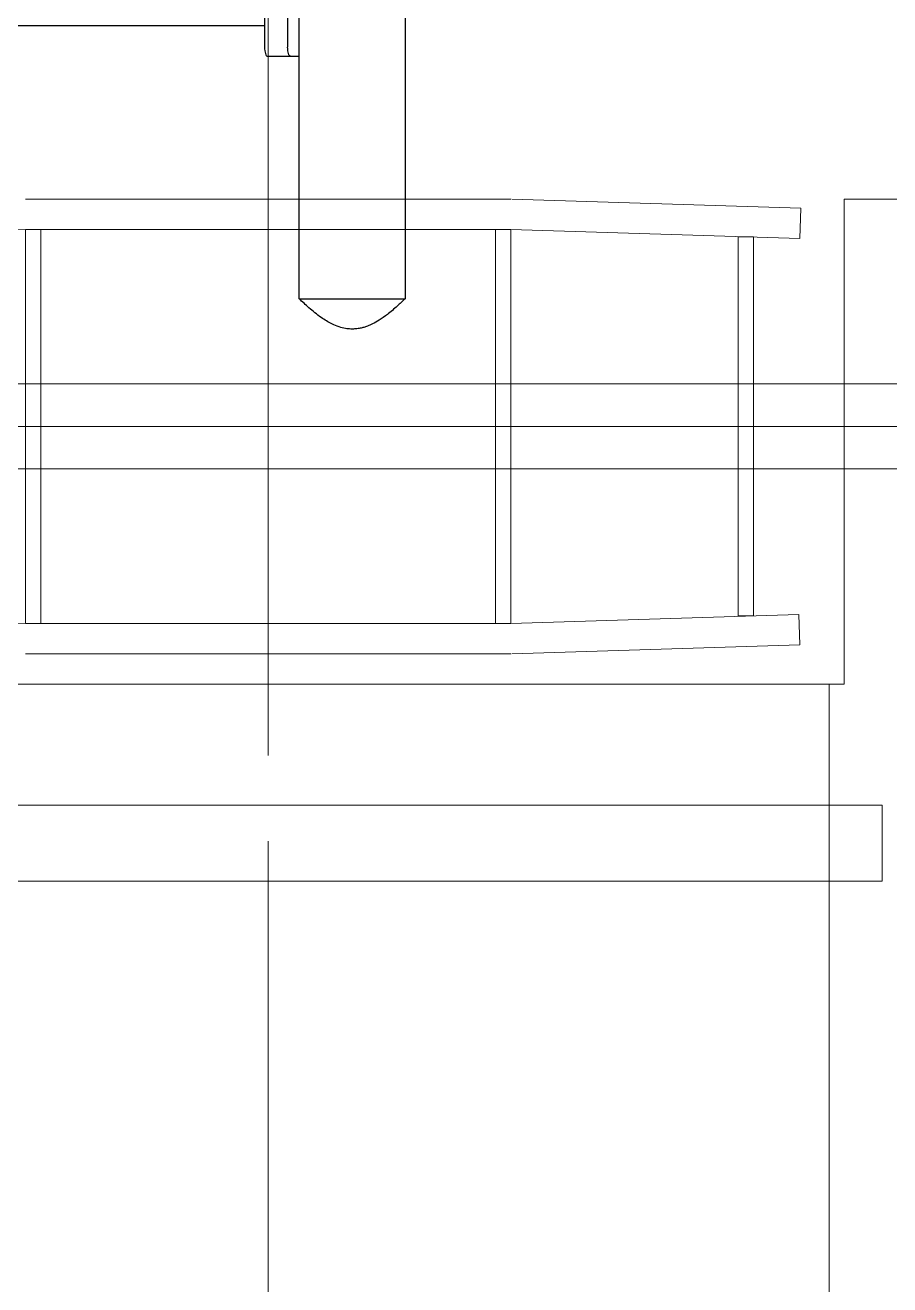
# Model space of a CAD drawing. Header units: millimetres. Extents: x 163705 to 1616509, y 81827 to 302547.
# Drawn here: x 225778.7 to 226063.8, y 147746.9 to 148162.6 of the extents above; entities that cross this region are included whole.
import ezdxf

# ---------------------------------------------------------------- set-up
doc = ezdxf.new("R2010")
doc.units = ezdxf.units.MM
doc.header["$LTSCALE"] = 10
doc.linetypes.add('CENTER2', pattern=[28.575, 19.05, -3.175, 3.175, -3.175])
doc.layers.add('1-中心线', color=1, linetype='CENTER2', lineweight=0)
doc.layers.add('1-设备轮廓', color=2, linetype='Continuous', lineweight=18)

# ---------------------------------------------------------------- blocks, each defined once
blk = doc.blocks.new('A$Ce0621208')
for p, q in [((-1039.06, 993.69), (-1039.06, 366.85)), ((-1039.06, 867.69), (-1039.06, 332.26)), ((-1053.06, 814.05), (-1053.06, 396.05)), ((-1025.06, 814.05), (-1025.06, 396.05)), ((-954.06, 415.05), (-954.06, 795.05)), ((-1104.06, 685.05), (-1101.11, 780.05)), ((-974.06, 685.05), (-977, 780.05)), ((-1114.06, 685.05), (-1114.06, 525.05)), ((-1104.06, 685.05), (-1104.06, 525.05)), ((-974.06, 685.05), (-974.06, 525.05)), ((-964.06, 685.05), (-964.06, 525.05)), ((-1147.59, 605.05), (-930.52, 605.05)), ((-1114.05, 524.75), (-1111.11, 429.38)), ((-1104.06, 525.05), (-1101.11, 429.68)), ((-974.06, 525.05), (-977, 430.05)), ((-964.06, 524.75), (-967, 429.75)), ((-1101.11, 429.68), (-1111.11, 429.38)), ((-977, 430.05), (-967, 429.75)), ((-954.06, 420.05), (1649.79, 420.05)), ((-1114.06, 395.05), (-1114.06, 415.05)), ((-1114.06, 415.05), (-954.06, 415.05))]:
    blk.add_line(p, q)
for points in [[(-914.06, 807.55), (-889.06, 807.55), (-889.06, 402.55), (-914.06, 402.55)], [(-974.06, 685.05), (-974.06, 680.05), (-1104.06, 680.05), (-1104.06, 685.05)], [(-974.06, 525.05), (-974.06, 530.05), (-1104.06, 530.05), (-1104.06, 525.05)], [(-976.56, 445.05), (-976.56, 450.05), (-1101.56, 450.05), (-1101.56, 445.05)]]:
    blk.add_lwpolyline(points, close=True)
at = {"layer": '1-中心线'}
for p, q in [((-1039.06, 313.92), (-1039.06, 1030.98)), ((-1187.96, 605.05), (1951.97, 605.05))]:
    blk.add_line(p, q, dxfattribs=at)
blk = doc.blocks.new('G$C126DDED6')
at = {"rotation": 90}
blk.add_blockref('A$Ce0621208', (1640.05, 2164.12), dxfattribs=at)
blk = doc.blocks.new('11')
at = {"lineweight": 25}
for p, q in [((1456.99, -1352.93), (1456.99, -1018.4)), ((1214.99, -1352.93), (1463.99, -1352.93)), ((1466.99, -1353.85), (1466.99, -1361.46)), ((1214.99, -1360.54), (1463.99, -1360.54)), ((1466.99, -1361.46), (1466.99, -1364.31)), ((1546.99, -1364.31), (1131.99, -1364.31)), ((1131.99, -1399.31), (1546.99, -1399.31))]:
    blk.add_line(p, q, dxfattribs=at)
for points in [[(1463.99, -1352.93), (1464.58, -1352.95), (1465.14, -1353), (1465.66, -1353.08), (1466.11, -1353.2), (1466.49, -1353.34), (1466.76, -1353.5), (1466.93, -1353.67), (1466.99, -1353.85)], [(1466.99, -1361.46), (1466.93, -1361.28), (1466.76, -1361.11), (1466.49, -1360.95), (1466.11, -1360.81), (1465.66, -1360.69), (1465.14, -1360.61), (1464.58, -1360.55), (1463.99, -1360.54)]]:
    blk.add_lwpolyline(points, dxfattribs=at)
for points, knots in [([(1546.99, -1399.29), (1547.8, -1398.44), (1549.6, -1396.55), (1552.01, -1393.71), (1553.98, -1390.96), (1555.24, -1388.73), (1555.99, -1387.03), (1556.44, -1385.67), (1556.76, -1384.4), (1556.97, -1382.98), (1557.02, -1381.35), (1556.83, -1379.48), (1556.3, -1377.37), (1555.16, -1374.63), (1553.06, -1371.25), (1550.18, -1367.71), (1548, -1365.41), (1547, -1364.36)], [0, 0, 0, 0, 3.549141, 7.823226, 11.167423, 13.686395, 15.494679, 16.729368, 17.987473, 19.420151, 21.034176, 22.866188, 25.017621, 27.566205, 31.728638, 36.911306, 41.241295, 41.241295, 41.241295, 41.241295]), ([(1546.99, -1364.37), (1546.99, -1364.36), (1546.99, -1364.33), (1546.99, -1364.81), (1546.99, -1365.78), (1546.99, -1367.22), (1546.99, -1369.08), (1546.99, -1371.28), (1546.99, -1373.81), (1546.99, -1376.53), (1546.99, -1379.44), (1546.99, -1382.38), (1546.99, -1385.34), (1546.99, -1388.17), (1546.99, -1390.84), (1546.99, -1393.24), (1546.99, -1395.32), (1546.99, -1397.19), (1546.99, -1398.01), (1546.99, -1398.46)], [0, 0, 0, 0, 1.015884, 3.079953, 5.085849, 7.149917, 9.155813, 11.21988, 13.225777, 15.289845, 17.295742, 19.35981, 21.365708, 23.429776, 25.435673, 27.499742, 29.505638, 31.569705, 34.108011, 34.108011, 34.108011, 34.108011]), ([(1546.99, -1398.46), (1546.99, -1398.72), (1546.99, -1399.22), (1546.99, -1399.26), (1546.99, -1399.28)], [0, 0, 0, 0, 0.4374202, 0.8265631, 0.8265631, 0.8265631, 0.8265631])]:
    blk.add_open_spline(points, degree=3, knots=knots, dxfattribs=at)
blk = doc.blocks.new('A$C790c3438')
at = {"xscale": -1, "rotation": 89.99999999999977}
blk.add_blockref('11', (-20639.61, 10613.13), dxfattribs=at)
at = {"layer": '1-设备轮廓', "xscale": -1, "rotation": 180}
blk.add_blockref('G$C126DDED6', (-20320.48, 10149.08), dxfattribs=at)

msp = doc.modelspace()

# ---------------------------------------------------------------- block references
msp.add_blockref('A$C790c3438', (245144.313, 139006.156))

doc.saveas('drawing.dxf')
